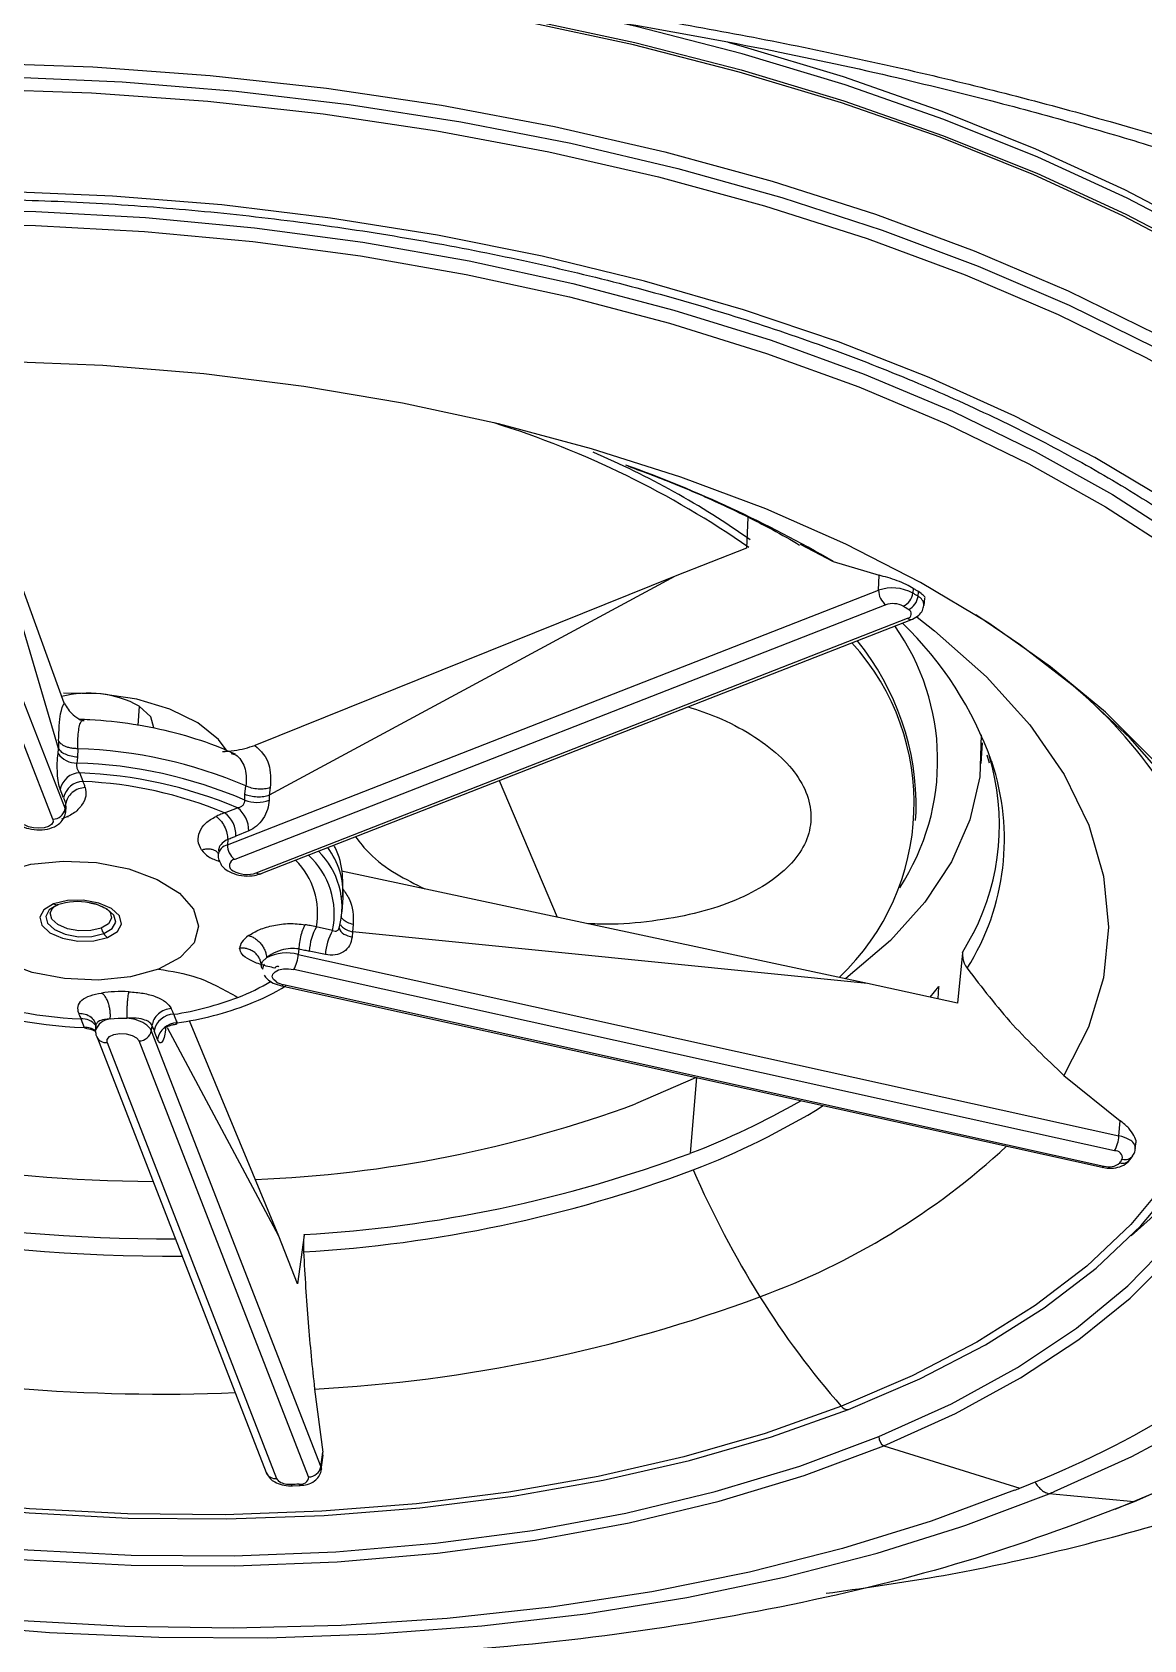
# Model space of a CAD drawing. Extents: x 939 to 1039, y 781 to 934.
# Drawn here: x 995.402 to 997.25, y 876.428 to 879.102 of the extents above; entities that cross this region are included whole.
import ezdxf

# ---------------------------------------------------------------- set-up
doc = ezdxf.new("R2010")
doc.units = 0
doc.header["$MEASUREMENT"] = 0
doc.layers.add('1', color=4, linetype='Continuous')

# ---------------------------------------------------------------- blocks, each defined once
blk = doc.blocks.new('Envoy')
at = {"layer": '1', "color": 3, "linetype": 'Continuous', "lineweight": 25}
for p, q in [((56.5204, 79.3608), (56.8024, 78.6355)), ((56.7821, 78.6184), (56.5001, 79.3438)), ((56.7918, 78.7359), (56.6292, 79.2856)), ((56.801, 78.8113), (56.6292, 79.2856)), ((57.938, 79.1205), (57.9359, 79.0693)), ((57.9359, 79.0693), (57.8172, 79.0229)), ((58.0248, 79.0757), (58.0796, 79.0473)), ((58.0796, 79.0473), (58.1561, 79.0241)), ((57.8172, 79.0229), (57.1183, 78.7411)), ((57.8172, 79.0229), (57.1421, 78.6585)), ((58.1554, 78.9992), (58.1561, 79.0241)), ((58.2131, 79.0024), (58.2122, 78.9945)), ((57.0727, 78.5757), (58.1554, 78.9992)), ((58.1673, 78.975), (57.0846, 78.5515)), ((58.221, 78.989), (58.2219, 78.9969)), ((58.2309, 78.9739), (58.2324, 78.9861)), ((57.1204, 78.5291), (58.2032, 78.9526)), ((57.1288, 78.5278), (58.2115, 78.9513)), ((56.8145, 78.8285), (56.8144, 78.8259)), ((56.8144, 78.8259), (56.8146, 78.8285)), ((56.8929, 78.8206), (56.8931, 78.8232)), ((56.9255, 78.8066), (56.9234, 78.7745)), ((56.8345, 78.7841), (56.8282, 78.7829)), ((56.7907, 78.7275), (56.7918, 78.7359)), ((56.7918, 78.7487), (56.7918, 78.7359)), ((56.8235, 78.7356), (56.8233, 78.7216)), ((58.3258, 78.7113), (58.3281, 78.7453)), ((58.3353, 78.7255), (58.3392, 78.712)), ((56.8326, 78.6811), (56.827, 78.6954)), ((57.5244, 78.6825), (57.6206, 78.4556)), ((56.8, 78.6539), (56.7945, 78.6681)), ((57.1013, 78.65), (57.1015, 78.66)), ((57.1015, 78.66), (57.1031, 78.6737)), ((57.1421, 78.6585), (57.1418, 78.6499)), ((57.1437, 78.6709), (57.1421, 78.6585)), ((56.8024, 78.6355), (56.8036, 78.6443)), ((56.8033, 78.6293), (56.8045, 78.6391)), ((56.804, 78.637), (56.8036, 78.6443)), ((57.0677, 78.6291), (57.089, 78.6375)), ((58.2168, 78.6163), (58.2178, 78.6299)), ((57.0729, 78.5848), (57.0727, 78.5757)), ((57.108, 78.5988), (57.0867, 78.5904)), ((58.1367, 78.3453), (57.262, 78.5322)), ((57.2634, 78.4645), (57.265, 78.4883)), ((57.2471, 78.4334), (57.2203, 78.4393)), ((57.2816, 78.4432), (57.2807, 78.431)), ((57.2585, 78.4342), (57.257, 78.4348)), ((57.2807, 78.431), (57.2798, 78.4224)), ((58.1367, 78.3453), (57.2807, 78.431)), ((58.295, 78.3965), (58.313, 78.4291)), ((57.131, 78.3815), (57.1375, 78.3878)), ((57.1911, 78.4026), (57.1903, 78.3935)), ((57.1903, 78.3935), (58.5551, 78.0917)), ((57.2353, 78.3931), (57.2085, 78.3991)), ((58.295, 78.3959), (58.2864, 78.3122)), ((58.295, 78.3959), (58.295, 78.3965)), ((57.1285, 78.3749), (57.131, 78.3815)), ((58.5477, 78.0665), (57.1829, 78.3684)), ((57.1624, 78.3411), (58.5271, 78.0393)), ((57.1655, 78.3434), (58.5302, 78.0415)), ((58.2864, 78.3122), (58.1367, 78.3453)), ((58.2409, 78.3223), (58.2558, 78.3403)), ((58.2544, 78.3196), (58.2557, 78.3397)), ((58.2558, 78.3403), (58.2557, 78.3397)), ((56.8287, 78.2861), (56.8342, 78.2719)), ((56.8525, 78.2798), (56.8543, 78.2781)), ((56.8774, 78.2861), (56.8908, 78.2875)), ((56.8908, 78.2875), (56.905, 78.2875)), ((56.9887, 78.2795), (56.9832, 78.2938)), ((57.1582, 77.925), (57.0095, 78.2831)), ((56.8532, 78.2766), (56.8531, 78.2668)), ((56.855, 78.2567), (57.137, 77.5314)), ((56.947, 78.2754), (56.9459, 78.2666)), ((56.9459, 78.2666), (57.2279, 77.5413)), ((56.9562, 78.2522), (56.9506, 78.2665)), ((56.9702, 78.2734), (56.9694, 78.2678)), ((57.1582, 77.925), (56.973, 78.2715)), ((56.8722, 78.2469), (57.1542, 77.5216)), ((57.2075, 77.5242), (56.9255, 78.2495)), ((57.8524, 78.1885), (57.8421, 78.0626)), ((58.4635, 78.1923), (58.5572, 78.1167)), ((58.5551, 78.0917), (58.5572, 78.1167)), ((58.5823, 78.0698), (58.5834, 78.0782)), ((58.5736, 78.0523), (58.578, 78.0586)), ((57.1892, 77.8455), (57.1582, 77.925)), ((57.1999, 77.9267), (57.1892, 77.8455)), ((57.1999, 77.9267), (57.1999, 77.9273)), ((57.2173, 77.6704), (57.231, 77.5657)), ((57.2279, 77.5413), (57.231, 77.5657)), ((57.2286, 77.536), (57.2317, 77.5603)), ((57.2303, 77.5557), (57.231, 77.5657)), ((58.1641, 77.5759), (58.3901, 77.5056)), ((57.1804, 77.5095), (57.1936, 77.5102)), ((58.5806, 77.4826), (58.4392, 77.4964))]:
    blk.add_line(p, q, dxfattribs=at)
at = {"layer": '1', "color": 3, "linetype": 'Continuous', "lineweight": 25, "flags": 128}
for points in [[(55.0787, 79.7802), (55.224, 79.8352), (55.3778, 79.8843), (55.5395, 79.9271), (55.7082, 79.9635), (55.883, 79.9933), (56.0629, 80.0163), (56.247, 80.0324), (56.4343, 80.0415), (56.6238, 80.0436), (56.8145, 80.0386), (57.0053, 80.0266), (57.1953, 80.0077), (57.3835, 79.9818), (57.5688, 79.9493), (57.7502, 79.9102), (57.9268, 79.8648), (58.0977, 79.8132), (58.2618, 79.7559), (58.4185, 79.693), (58.5667, 79.625), (58.7058, 79.5521)], [(58.7002, 79.5496), (58.5615, 79.6222), (58.4137, 79.6901), (58.2576, 79.7528), (58.0939, 79.81), (57.9236, 79.8613), (57.7475, 79.9066), (57.5666, 79.9456), (57.3819, 79.9781), (57.1943, 80.0038), (57.0048, 80.0227), (56.8146, 80.0347), (56.6245, 80.0396), (56.4355, 80.0376), (56.2488, 80.0285), (56.0653, 80.0124), (55.8859, 79.9895), (55.7117, 79.9598), (55.5435, 79.9235), (55.3822, 79.8808), (55.2288, 79.8319), (55.084, 79.7771)], [(59.3487, 79.0052), (59.3116, 79.0636), (59.2412, 79.1565), (59.158, 79.2472), (59.0625, 79.3352), (58.9552, 79.4201), (58.8367, 79.5014), (58.7076, 79.5787), (58.5685, 79.6516), (58.4203, 79.7196), (58.2636, 79.7825), (58.0995, 79.8398), (57.9286, 79.8914), (57.752, 79.9368), (57.6802, 79.9531)], [(57.9048, 79.911), (57.9264, 79.905), (58.0967, 79.8536), (58.2603, 79.7964), (58.4165, 79.7338), (58.5642, 79.6659), (58.7029, 79.5933), (58.8316, 79.5162), (58.9498, 79.4352), (59.0567, 79.3506), (59.1519, 79.2628), (59.2348, 79.1724), (59.305, 79.0798), (59.3621, 78.9856), (59.4021, 78.8994)], [(55.073, 79.6143), (55.2213, 79.6703), (55.3787, 79.7202), (55.5442, 79.7635), (55.717, 79.8001), (55.896, 79.8298), (56.0802, 79.8524), (56.2687, 79.8677), (56.4603, 79.8757), (56.6541, 79.8764), (56.8488, 79.8697), (57.0435, 79.8556), (57.2371, 79.8343), (57.4283, 79.8059), (57.6163, 79.7705), (57.7999, 79.7284), (57.9781, 79.6797), (58.15, 79.6247), (58.3144, 79.5638), (58.4706, 79.4972), (58.6177, 79.4254), (58.7548, 79.3488)], [(55.0073, 79.5637), (55.1471, 79.6213), (55.2959, 79.673), (55.453, 79.7188), (55.6174, 79.7582), (55.7883, 79.7911), (55.9648, 79.8174), (56.1459, 79.8369), (56.3308, 79.8494), (56.5182, 79.855), (56.7074, 79.8535), (56.8973, 79.8451), (57.0868, 79.8297), (57.275, 79.8074), (57.4608, 79.7783), (57.6433, 79.7427), (57.8215, 79.7006), (57.9944, 79.6524), (58.1611, 79.5982), (58.3207, 79.5384), (58.4724, 79.4732), (58.6154, 79.4031)], [(55.0867, 79.5738), (55.2337, 79.6293), (55.3896, 79.6787), (55.5537, 79.7217), (55.7249, 79.758), (55.9023, 79.7874), (56.0849, 79.8097), (56.2717, 79.8249), (56.4616, 79.8329), (56.6536, 79.8335), (56.8466, 79.8269), (57.0396, 79.813), (57.2314, 79.7919), (57.4209, 79.7637), (57.6072, 79.7286), (57.7892, 79.6869), (57.9658, 79.6386), (58.1361, 79.5841), (58.2991, 79.5237), (58.4539, 79.4578), (58.5996, 79.3866), (58.7355, 79.3107)], [(58.4476, 77.4999), (58.5763, 77.5582), (58.6947, 77.6217)], [(58.6385, 79.1464), (58.515, 79.2199), (58.3817, 79.2891), (58.2393, 79.3534), (58.0886, 79.4124), (57.9305, 79.4659), (57.766, 79.5135), (57.5961, 79.555), (57.4216, 79.59), (57.2437, 79.6184), (57.0633, 79.6401), (56.8816, 79.6548), (56.6996, 79.6626), (56.5183, 79.6633), (56.3388, 79.657), (56.1622, 79.6436), (55.9895, 79.6234), (55.8218, 79.5964), (55.6599, 79.5627), (55.5048, 79.5225), (55.3575, 79.4761), (55.2188, 79.4238)], [(55.2656, 79.4011), (55.405, 79.453), (55.5533, 79.4988), (55.7093, 79.5381), (55.8723, 79.5708), (56.0411, 79.5967), (56.2148, 79.6156), (56.3922, 79.6273), (56.5723, 79.6318), (56.754, 79.6291), (56.9362, 79.6193), (57.1177, 79.6022), (57.2974, 79.5781), (57.4742, 79.5472), (57.6471, 79.5095), (57.815, 79.4654), (57.9767, 79.4151), (58.1315, 79.3588), (58.2782, 79.2971), (58.416, 79.2301), (58.5441, 79.1585), (58.6616, 79.0825), (58.7679, 79.0026), (58.8242, 78.9546)], [(55.3293, 79.4012), (55.4126, 79.431), (55.5599, 79.4765), (55.715, 79.5156), (55.877, 79.5481), (56.0448, 79.5738), (56.2174, 79.5926), (56.3938, 79.6042), (56.5728, 79.6087), (56.7534, 79.6061), (56.9345, 79.5962), (57.1149, 79.5793), (57.2935, 79.5554), (57.4693, 79.5246), (57.6411, 79.4872), (57.8079, 79.4433), (57.9687, 79.3933), (58.1225, 79.3374), (58.2684, 79.276), (58.4053, 79.2095), (58.5326, 79.1382), (58.6494, 79.0627), (58.6547, 79.059)], [(58.6116, 78.7176), (58.5327, 78.7963), (58.4415, 78.8721), (58.3386, 78.9443), (58.2248, 79.0124), (58.1009, 79.0759), (57.9678, 79.1344), (57.8265, 79.1875), (57.6779, 79.2347), (57.5232, 79.2758), (57.3634, 79.3104), (57.1997, 79.3383), (57.0334, 79.3593), (56.8655, 79.3732), (56.6973, 79.3799), (56.53, 79.3794), (56.3649, 79.3717), (56.203, 79.3569), (56.0456, 79.335), (55.8938, 79.3062), (55.7488, 79.2707), (55.6114, 79.2288), (55.4828, 79.1808)], [(58.7355, 79.3107), (58.8607, 79.2303), (58.9746, 79.1461), (59.0765, 79.0584), (59.1659, 78.9677), (59.2423, 78.8746), (59.3051, 78.7795), (59.3542, 78.683), (59.3891, 78.5857), (59.4098, 78.488), (59.416, 78.3906), (59.4078, 78.2939), (59.3853, 78.1986), (59.3484, 78.105), (59.2975, 78.0139), (59.2328, 77.9256), (59.1547, 77.8407), (59.0636, 77.7597), (58.96, 77.6829), (58.8445, 77.6109), (58.7178, 77.544), (58.5806, 77.4826)], [(58.1557, 77.5913), (58.2765, 77.6461), (58.3864, 77.7065), (58.4845, 77.772), (58.57, 77.8422), (58.6423, 77.9165), (58.7009, 77.9944), (58.7454, 78.0753), (58.7753, 78.1585), (58.7905, 78.2435), (58.7908, 78.3295), (58.7763, 78.416), (58.7471, 78.5023), (58.7033, 78.5877), (58.6453, 78.6716), (58.5736, 78.7534), (58.4887, 78.8324), (58.3912, 78.9081), (58.3168, 78.9582)], [(58.2193, 78.9543), (58.2481, 78.932), (58.3349, 78.8552), (58.407, 78.7751), (58.4639, 78.6926), (58.5049, 78.6085), (58.5296, 78.5236), (58.5378, 78.4387), (58.5295, 78.3546), (58.5046, 78.2722), (58.4635, 78.1923)], [(57.0721, 78.7314), (57.0574, 78.7511), (57.0231, 78.7786), (56.9768, 78.8014), (56.9216, 78.8178), (56.8612, 78.8269), (56.7998, 78.828), (56.7996, 78.828)], [(58.0934, 77.6418), (57.9665, 77.5968), (57.8315, 77.5579), (57.6891, 77.5252), (57.5406, 77.499), (57.387, 77.4796), (57.2293, 77.4671), (57.0687, 77.4615), (56.9063, 77.4628), (56.7434, 77.4712), (56.5811, 77.4865), (56.4206, 77.5086), (56.263, 77.5373), (56.1095, 77.5725), (55.9611, 77.6139), (55.819, 77.6611), (55.6841, 77.714), (55.5575, 77.7719), (55.44, 77.8347), (55.3325, 77.9017), (55.2358, 77.9726), (55.1505, 78.0468), (55.0774, 78.1237), (55.0168, 78.2029)], [(56.9503, 78.7705), (56.945, 78.7887), (56.9255, 78.8066)], [(58.326, 78.7587), (58.3236, 78.6886), (58.3071, 78.6171), (58.2767, 78.5475), (58.2325, 78.4805), (58.1751, 78.4166), (58.1049, 78.3565), (58.1003, 78.3531)], [(56.8233, 78.7216), (56.8226, 78.7161), (56.8221, 78.7118)], [(56.8024, 78.6355), (56.8033, 78.6318), (56.8033, 78.6293)], [(56.7821, 78.6184), (56.7824, 78.614), (56.7798, 78.6098), (56.7747, 78.6065), (56.7675, 78.6042), (56.759, 78.6034), (56.7501, 78.604), (56.7418, 78.6059), (56.735, 78.6091)], [(56.7998, 78.6219), (56.8045, 78.6226), (56.8083, 78.623)], [(56.6988, 78.5304), (56.7456, 78.5434), (56.7991, 78.5488), (56.8549, 78.5461), (56.9086, 78.5357), (56.9558, 78.5182), (56.9927, 78.4952), (57.0162, 78.4686), (57.0245, 78.4403), (57.0169, 78.4129), (56.9941, 78.3884), (56.9578, 78.3689)], [(56.9578, 78.3689), (56.911, 78.3559), (56.8575, 78.3505), (56.8016, 78.3532), (56.748, 78.3636), (56.7008, 78.3811), (56.6639, 78.4041), (56.6404, 78.4307), (56.6321, 78.459), (56.6397, 78.4864), (56.6625, 78.5109), (56.6988, 78.5304)], [(56.7834, 78.4777), (56.7672, 78.4679), (56.7604, 78.4553), (56.7639, 78.4419), (56.7771, 78.4296), (56.7982, 78.4204), (56.8239, 78.4157), (56.8502, 78.4161), (56.8732, 78.4216)], [(56.79, 78.4759), (56.7762, 78.4675), (56.7703, 78.4568), (56.7733, 78.4453), (56.7847, 78.4348), (56.8027, 78.4269), (56.8247, 78.4229), (56.8472, 78.4232), (56.8669, 78.428)], [(56.8626, 78.4371), (56.8453, 78.433), (56.8256, 78.4327), (56.8063, 78.4362), (56.7905, 78.4431), (56.7805, 78.4523), (56.7779, 78.4624), (56.7814, 78.47)], [(56.8732, 78.4216), (56.8894, 78.4314), (56.8962, 78.444), (56.8927, 78.4574), (56.8795, 78.4697), (56.8584, 78.4789), (56.8327, 78.4836), (56.8064, 78.4832), (56.7834, 78.4777)], [(56.8669, 78.428), (56.8807, 78.4363), (56.8866, 78.4471), (56.8836, 78.4586), (56.8722, 78.469), (56.8542, 78.4769), (56.8432, 78.4795)], [(58.7232, 78.4847), (58.7395, 78.4154), (58.7463, 78.3332), (58.7392, 78.2517), (58.7183, 78.1714), (58.6838, 78.0931), (58.6359, 78.0172), (58.575, 77.9442), (58.5015, 77.8748), (58.4159, 77.8094), (58.3189, 77.7485), (58.2111, 77.6925), (58.0934, 77.6418)], [(56.8773, 78.4639), (56.8798, 78.4539), (56.8747, 78.4445), (56.8626, 78.4371)], [(55, 78.2028), (55.0611, 78.1229), (55.135, 78.0453), (55.2211, 77.9704), (55.3187, 77.8989), (55.4272, 77.8312), (55.5458, 77.7679), (55.6736, 77.7093), (55.8097, 77.656), (55.9531, 77.6083), (56.1029, 77.5665), (56.2579, 77.531), (56.4169, 77.502), (56.579, 77.4797), (56.7428, 77.4643), (56.9072, 77.4559), (57.0711, 77.4545), (57.2332, 77.4601), (57.3923, 77.4728), (57.5474, 77.4924), (57.6973, 77.5188), (57.841, 77.5518), (57.9773, 77.5911), (58.1054, 77.6365)], [(57.1538, 78.3479), (57.1491, 78.3519), (57.1471, 78.3564), (57.1479, 78.3608), (57.1516, 78.3646), (57.1576, 78.3676), (57.1655, 78.3693), (57.1742, 78.3696), (57.1829, 78.3684)], [(56.854, 78.262), (56.8532, 78.2658), (56.8531, 78.2668)], [(56.855, 78.2567), (56.8544, 78.2589), (56.854, 78.262)], [(56.8722, 78.2469), (56.8722, 78.2522), (56.8762, 78.2569), (56.8837, 78.2603), (56.8935, 78.2619), (56.9042, 78.2614), (56.914, 78.2588), (56.9215, 78.2547), (56.9255, 78.2495)], [(56.969, 78.2726), (56.9688, 78.2705), (56.9694, 78.2678)], [(58.3815, 77.5021), (58.2428, 77.4505), (58.0955, 77.405), (57.9404, 77.3659), (57.7784, 77.3334), (57.6106, 77.3077), (57.438, 77.289), (57.2616, 77.2773), (57.0826, 77.2728), (56.902, 77.2755), (56.7209, 77.2853), (56.5405, 77.3022), (56.3619, 77.3261), (56.1861, 77.3569), (56.0143, 77.3944), (55.8475, 77.4382), (55.6866, 77.4883), (55.5329, 77.5441), (55.387, 77.6055), (55.25, 77.672), (55.1227, 77.7433), (55.0059, 77.8188)], [(57.8513, 78.1888), (57.8506, 78.1884), (57.751, 78.1447)], [(58.1054, 77.6365), (58.2242, 77.6877), (58.333, 77.7442), (58.4309, 77.8057), (58.5173, 77.8717), (58.5915, 77.9418), (58.653, 78.0154), (58.7013, 78.092), (58.735, 78.1679)], [(58.1641, 77.5759), (58.2831, 77.6297), (58.3915, 77.689), (58.4886, 77.7531), (58.5738, 77.8218), (58.6463, 77.8945), (58.7057, 77.9707), (58.7515, 78.0498), (58.7807, 78.1225)], [(59.3708, 78.1254), (59.3328, 78.0526), (59.2737, 77.9648), (59.2016, 77.8801), (59.1169, 77.7989), (59.02, 77.7217), (58.9114, 77.6488), (58.7918, 77.5807), (58.6617, 77.5177), (58.5483, 77.4703)], [(55.3639, 77.7778), (55.4863, 77.7102), (55.6189, 77.6476), (55.7606, 77.5906), (55.9105, 77.5396), (56.0673, 77.495), (56.2298, 77.4571), (56.3968, 77.4262), (56.5672, 77.4025), (56.7394, 77.3863), (56.9123, 77.3776), (57.0845, 77.3766), (57.2547, 77.3832), (57.4217, 77.3973), (57.5841, 77.4189), (57.7407, 77.4478), (57.8903, 77.4838), (58.0318, 77.5266), (58.1641, 77.5759)], [(55.3745, 77.7918), (55.4961, 77.7246), (55.6277, 77.6625), (55.7685, 77.6059), (55.9173, 77.5552), (56.0731, 77.5109), (56.2345, 77.4732), (56.4004, 77.4426), (56.5696, 77.4191), (56.7406, 77.403), (56.9124, 77.3944), (57.0834, 77.3933), (57.2525, 77.3998), (57.4183, 77.4139), (57.5796, 77.4353), (57.7351, 77.4641), (57.8837, 77.4998), (58.0243, 77.5423), (58.1557, 77.5913)], [(55.2313, 77.6534), (55.2763, 77.6312), (55.4188, 77.5669), (55.5694, 77.5078), (55.7275, 77.4543), (55.892, 77.4067), (56.062, 77.3653), (56.2364, 77.3302), (56.4143, 77.3018), (56.5947, 77.2802), (56.7764, 77.2654), (56.9585, 77.2577), (57.1397, 77.2569), (57.3192, 77.2633), (57.4958, 77.2766), (57.6685, 77.2968), (57.8363, 77.3239), (57.9981, 77.3576), (58.1532, 77.3977), (58.2906, 77.4407)], [(57.2279, 77.5413), (57.2287, 77.5373), (57.2286, 77.536)], [(58.2906, 77.4407), (58.3005, 77.4441), (58.4392, 77.4964)]]:
    blk.add_lwpolyline(points, dxfattribs=at)
at = {"layer": '1', "color": 3, "linetype": 'Continuous', "lineweight": 25}
for centre, radius, start, end in [((57.0518, 77.7915), 1.5569, 55.2314, 72.6412), ((57.1247, 77.9243), 1.418, 54.8091, 66.9196), ((57.0253, 77.2303), 2.1007, 59.8754, 70.2616), ((58.1785, 78.9329), 0.0702, 61.3533, 109.2059), ((58.1847, 78.9985), 0.0293, 178.7177, 233.5215), ((58.1791, 78.941), 0.036, 61.3609, 109.1986), ((58.1844, 78.9979), 0.028, 295.4098, 352.982), ((58.1933, 78.9924), 0.0279, 295.0379, 352.915), ((57.4408, 77.749), 1.465, 58.025, 58.2285), ((57.5197, 77.873), 1.3181, 57.8522, 58.078), ((58.214, 78.9737), 0.0168, 0.6848, 65.4699), ((57.3641, 77.6288), 1.5807, 57.8534, 58.2265), ((58.2023, 78.9601), 0.00756, 276.4492, 68.3639), ((58.2087, 78.96), 0.00918, 233.529, 288.2275), ((57.8672, 78.7162), 0.3864, 326.7681, 35.3668), ((57.7761, 78.5121), 0.6022, 19.6074, 45.9025), ((57.8168, 78.6444), 0.3977, 313.3682, 42.2858), ((57.7802, 78.6394), 0.4377, 358.7573, 39.0942), ((57.9466, 78.2132), 0.8227, 19.264, 51.2057), ((56.8413, 78.6516), 0.1765, 61.4762, 104.7477), ((56.8013, 77.9722), 0.7637, 66.7193, 88.3352), ((56.8212, 78.7491), 0.0373, 215.3017, 271.384), ((56.7997, 77.9484), 0.7638, 66.7369, 88.3183), ((57.9622, 78.5851), 0.4025, 327.7617, 18.7132), ((57.9607, 78.609), 0.3956, 332.9451, 16.6901), ((56.8277, 78.6616), 0.0339, 91.1344, 168.8434), ((56.8332, 78.6473), 0.0339, 91.1412, 168.8414), ((56.7999, 77.9516), 0.7443, 67.1425, 87.9131), ((56.802, 77.9853), 0.6965, 67.5702, 87.4843), ((56.7817, 78.6396), 0.0212, 271.1315, 348.8448), ((57.0399, 78.5915), 0.0468, 358.7238, 53.5118), ((57.0612, 78.5998), 0.0468, 358.7217, 53.5153), ((57.1217, 78.7059), 0.0595, 249.9143, 289.6868), ((57.0771, 78.5556), 0.0206, 102.2859, 170.5555), ((57.1019, 78.5751), 0.0293, 178.7159, 233.5211), ((57.0857, 78.5416), 0.00997, 96.5197, 248.6856), ((57.0992, 78.4622), 0.1233, 349.2738, 45.4342), ((57.1171, 78.4609), 0.133, 348.0316, 47.2295), ((57.1335, 78.4723), 0.1295, 345.2782, 45.7143), ((57.1344, 78.4933), 0.1307, 357.8208, 36.5373), ((57.1049, 78.5739), 0.0474, 241.2492, 289.2183), ((57.1259, 78.5365), 0.00918, 233.523, 288.1855), ((56.7892, 78.4862), 0.0103, 235.5623, 274.5849), ((56.8234, 78.3776), 0.1038, 79.0506, 108.7789), ((57.3045, 78.3927), 0.0962, 151.0362, 176.2006), ((56.8937, 78.4462), 0.0324, 196.2155, 214.2301), ((56.8855, 78.4402), 0.0223, 213.4479, 236.6318), ((57.3313, 78.3868), 0.0962, 151.0336, 176.2017), ((57.2714, 78.4394), 0.0131, 186.9191, 246.9602), ((57.2889, 78.4687), 0.0471, 241.3142, 258.8997), ((57.1715, 78.3207), 0.0752, 75.5102, 116.8509), ((57.1303, 78.3975), 0.0601, 331.0345, 356.202), ((56.8598, 78.9861), 0.7007, 248.2679, 267.4528), ((56.9706, 78.6332), 0.3333, 290.9506, 301.5407), ((56.9813, 78.6419), 0.3547, 290.9337, 302.0829), ((57.1731, 78.3805), 0.0379, 239.3334, 258.406), ((57.1621, 78.3448), 0.00364, 274.1095, 337.3079), ((56.8626, 79.0254), 0.7541, 248.6668, 267.8408), ((56.9035, 78.8105), 0.5228, 278.7655, 290.8714), ((56.9072, 78.8384), 0.5648, 278.2962, 290.8337), ((58.16, 78.414), 0.6415, 310.3743, 350.2647), ((56.8312, 78.2581), 0.0281, 38.6932, 95.2453), ((56.8791, 78.2591), 0.027, 93.4801, 163.577), ((56.899, 78.2152), 0.0726, 60.0982, 85.2189), ((56.9229, 78.2558), 0.0254, 25.0442, 61.1108), ((56.9838, 78.26), 0.0339, 91.139, 168.8436), ((56.9894, 78.2457), 0.0339, 91.1344, 168.8434), ((56.8363, 78.2416), 0.0303, 56.2217, 93.8943), ((56.8702, 78.2633), 0.0166, 203.4642, 276.8676), ((56.9251, 78.2707), 0.0212, 271.1315, 348.8448), ((56.965, 80.5611), 2.5454, 251.4809, 269.6322), ((57.0349, 80.0938), 2.0765, 272.3254, 290.1734), ((57.3589, 79.3134), 1.3409, 291.122, 299.8306), ((57.3839, 79.2441), 1.2948, 290.966, 301.6503), ((56.9786, 80.7272), 2.807, 249.8813, 270.1483), ((58.4951, 78.0957), 0.0601, 331.0295, 356.2042), ((58.5439, 78.0368), 0.056, 59.3108, 78.4319), ((56.9771, 80.7039), 2.8122, 249.1144, 270.4046), ((57.541, 78.9674), 1.2171, 290.0362, 312.8039), ((58.5493, 78.0551), 0.0116, 348.2081, 98.1757), ((58.5665, 78.0703), 0.0159, 358.3409, 68.0319), ((57.0698, 80.1376), 2.2141, 273.3686, 290.4131), ((58.5269, 78.0429), 0.00365, 274.1786, 337.2388), ((58.5387, 78.0677), 0.0276, 252.2032, 310.0592), ((58.0047, 78.4358), 0.6751, 324.8034, 325.4336), ((58.5608, 78.0623), 0.0163, 254.3054, 321.9857), ((58.565, 78.0685), 0.0164, 254.528, 322.4952), ((57.0694, 80.1253), 2.2304, 273.3306, 290.4097), ((59.3161, 78.672), 1.6011, 203.4448, 211.9821), ((56.9638, 80.6397), 2.9777, 244.2592, 272.3382), ((57.0842, 80.1758), 2.5089, 273.0417, 290.3829), ((59.1319, 78.5548), 1.3828, 211.9049, 221.3195), ((57.8116, 79.0046), 1.6067, 291.1038, 312.7901), ((58.1037, 77.649), 0.0126, 214.8236, 277.5119), ((58.1723, 77.5904), 0.0166, 176.8516, 240.6443), ((57.1524, 77.5385), 0.017, 204.4769, 275.8684), ((57.2071, 77.5454), 0.0212, 271.1363, 348.8461), ((57.1643, 77.5263), 0.0112, 205.0368, 241.1088), ((57.176, 77.5473), 0.0353, 241.0225, 273.9615), ((56.9676, 81.8913), 4.3842, 272.756, 272.9256), ((57.1817, 77.5126), 0.00326, 186.7831, 249.3978), ((57.1949, 77.525), 0.0127, 253.9543, 356.5018), ((57.1947, 77.5133), 0.00329, 187.6129, 250.5445), ((57.7196, 79.1328), 1.76, 292.0916, 292.3971), ((57.6124, 79.5066), 2.1736, 292.3563, 292.5979)]:
    blk.add_arc(centre, radius, start, end, dxfattribs=at)
for points, knots in [([(54.4144, 77.3089), (54.3351, 77.3512), (54.177, 77.4356), (53.9726, 77.5786), (53.795, 77.7312), (53.6474, 77.8928), (53.5298, 78.0611), (53.443, 78.2341), (53.3878, 78.4096), (53.3645, 78.5853), (53.3738, 78.7592), (53.4161, 78.9291), (53.4917, 79.093), (53.6008, 79.2491), (53.7435, 79.3956), (53.9196, 79.5309), (54.1286, 79.6536), (54.3696, 79.7624), (54.6409, 79.8562), (54.9407, 79.934), (55.2662, 79.9951), (55.6139, 80.0389), (55.9797, 80.0651), (56.3588, 80.073), (56.7461, 80.0644), (57.0054, 80.0438), (57.1352, 80.0336)], [0, 0, 0, 0, 0.0395565, 0.0788356, 0.1179384, 0.1569604, 0.1959901, 0.2351071, 0.2743834, 0.3138826, 0.3536642, 0.3937838, 0.434291, 0.4752286, 0.5166325, 0.5585291, 0.6009305, 0.643833, 0.6872168, 0.7310451, 0.7752678, 0.8198262, 0.8646524, 0.9096709, 0.9548101, 1, 1, 1, 1]), ([(53.7407, 79.2286), (53.7647, 79.2626), (53.8114, 79.3285), (53.9098, 79.4277), (54.0245, 79.5199), (54.1568, 79.6066), (54.3059, 79.6866), (54.4736, 79.7598), (54.6249, 79.8146), (54.7588, 79.8563), (54.8779, 79.8891), (55.0128, 79.9217), (55.175, 79.9553), (55.3634, 79.987), (55.5791, 80.0152), (55.8192, 80.0376), (56.0695, 80.0515), (56.3238, 80.0568), (56.576, 80.0542), (56.8476, 80.0433), (57.0346, 80.0279), (57.1309, 80.02)], [0, 0, 0, 0, 0.063923, 0.123899, 0.179987, 0.232511, 0.296853, 0.354588, 0.407345, 0.440056, 0.473922, 0.50908, 0.550775, 0.601792, 0.65152, 0.707872, 0.77089, 0.822548, 0.877965, 0.937126, 1, 1, 1, 1]), ([(57.131, 80.02), (57.2353, 80.0092), (57.4341, 79.9887), (57.7125, 79.947), (57.9565, 79.9026), (58.1666, 79.8574), (58.3442, 79.8138), (58.4948, 79.7727), (58.6348, 79.7308), (58.7796, 79.6833), (58.939, 79.6254), (59.1096, 79.5555), (59.2844, 79.4749), (59.3925, 79.4144), (59.4475, 79.3836)], [0, 0, 0, 0, 0.115986, 0.221031, 0.315125, 0.3983, 0.470615, 0.532145, 0.587454, 0.651669, 0.725856, 0.809792, 0.903204, 1, 1, 1, 1]), ([(57.1352, 80.0336), (57.2527, 80.0213), (57.4877, 79.9968), (57.8325, 79.9426), (58.1662, 79.8762), (58.4849, 79.797), (58.7852, 79.7064), (59.0636, 79.6047), (59.32, 79.4939), (59.47, 79.412), (59.5446, 79.3713)], [0, 0, 0, 0, 0.126999, 0.253757, 0.38011, 0.505891, 0.630926, 0.755047, 0.878112, 1, 1, 1, 1]), ([(55.2445, 79.4146), (55.2665, 79.4234), (55.3303, 79.449), (55.4423, 79.4876), (55.5822, 79.5284), (55.7291, 79.5636), (55.8818, 79.5931), (56.0397, 79.6167), (56.2018, 79.6343), (56.3673, 79.6458), (56.5353, 79.6511), (56.705, 79.6501), (56.8753, 79.6429), (57.0453, 79.6295), (57.2143, 79.6099), (57.3811, 79.5843), (57.5451, 79.5529), (57.7051, 79.5158), (57.8605, 79.4731), (58.0103, 79.4252), (58.1538, 79.3724), (58.2902, 79.3148), (58.4187, 79.2529), (58.5387, 79.187), (58.6495, 79.1176), (58.7505, 79.0449), (58.8413, 78.9695), (58.9214, 78.8918), (58.9903, 78.8122), (59.0481, 78.7313), (59.0934, 78.6493), (59.1215, 78.5865), (59.1305, 78.5512), (59.1325, 78.5434)], [0, 0, 0, 0, 0.01762, 0.051113, 0.084628, 0.118159, 0.151708, 0.185271, 0.218848, 0.252434, 0.286029, 0.31963, 0.353235, 0.386841, 0.420447, 0.454049, 0.487647, 0.521237, 0.554817, 0.588385, 0.621939, 0.655475, 0.688993, 0.722489, 0.755965, 0.789419, 0.822859, 0.856292, 0.889731, 0.923201, 0.95674, 0.990402, 1, 1, 1, 1]), ([(57.7381, 79.206), (57.7653, 79.1959), (57.8244, 79.1738), (57.9047, 79.1379), (57.9733, 79.1038), (58.0094, 79.083), (58.0241, 79.0745)], [0, 0, 0, 0, 0.242051, 0.526665, 0.806192, 1, 1, 1, 1]), ([(58.2131, 79.0024), (58.2093, 79.0045), (58.2014, 79.009), (58.186, 79.0153), (58.1696, 79.0209), (58.1608, 79.023), (58.1561, 79.0241)], [0, 0, 0, 0, 0.227101, 0.466538, 0.717192, 1, 1, 1, 1]), ([(58.2175, 78.9996), (58.2167, 79.0001), (58.2152, 79.001), (58.2137, 79.002), (58.2131, 79.0024)], [0, 0, 0, 0, 0.559975, 1, 1, 1, 1]), ([(58.2115, 78.9513), (58.2153, 78.9532), (58.2221, 78.9566), (58.2289, 78.965), (58.2301, 78.9711), (58.2306, 78.9739)], [0, 0, 0, 0, 0.4129915, 0.7347063, 1, 1, 1, 1]), ([(58.2219, 78.9969), (58.2211, 78.9974), (58.2196, 78.9983), (58.2181, 78.9992), (58.2175, 78.9996)], [0, 0, 0, 0, 0.560124, 1, 1, 1, 1]), ([(58.2323, 78.9861), (58.2323, 78.9862), (58.2334, 78.987), (58.2306, 78.9907), (58.2247, 78.9949), (58.2219, 78.9969)], [0, 0, 0, 0, 0.030868, 0.528035, 1, 1, 1, 1]), ([(60.1244, 78.786), (60.1761, 78.7298), (60.2804, 78.6165), (60.3768, 78.4557), (60.4378, 78.3085), (60.4714, 78.1762), (60.4847, 78.0382), (60.4754, 77.8949), (60.4413, 77.7468), (60.3798, 77.5954), (60.2888, 77.4425), (60.1669, 77.2905), (60.0137, 77.1423), (59.8297, 77.0005), (59.6169, 76.8678), (59.3778, 76.7465), (59.1154, 76.6382), (58.8332, 76.5444), (58.5345, 76.4657), (58.2223, 76.4029), (57.8997, 76.3562), (57.5694, 76.3258), (57.234, 76.3121), (56.8956, 76.3137), (56.6703, 76.3287), (56.5577, 76.3362)], [0, 0, 0, 0, 0.050656, 0.102149, 0.137309, 0.173372, 0.210536, 0.248974, 0.288793, 0.330014, 0.372562, 0.416269, 0.460909, 0.506192, 0.55183, 0.597578, 0.643244, 0.688698, 0.733868, 0.778737, 0.823326, 0.867678, 0.911856, 0.955936, 1, 1, 1, 1]), ([(56.7918, 78.7487), (56.7924, 78.7659), (56.7936, 78.7968), (56.7988, 78.8068), (56.801, 78.8113)], [0, 0, 0, 0, 0.554774, 1, 1, 1, 1]), ([(56.801, 78.8113), (56.8051, 78.8046), (56.8112, 78.7945), (56.824, 78.7859), (56.8283, 78.783)], [0, 0, 0, 0, 0.664348, 1, 1, 1, 1]), ([(57.8384, 78.8053), (57.8549, 78.7998), (57.8937, 78.7869), (57.945, 78.7595), (57.9911, 78.7256), (58.0241, 78.688), (58.042, 78.6486), (58.0445, 78.6092), (58.0321, 78.5713), (58.0047, 78.5364), (57.9642, 78.5056), (57.9121, 78.4799), (57.8497, 78.4603), (57.7792, 78.448), (57.7186, 78.4425), (57.6822, 78.4442), (57.6719, 78.4446)], [0, 0, 0, 0, 0.055818, 0.131356, 0.208205, 0.285325, 0.362429, 0.439339, 0.51504, 0.590761, 0.665916, 0.741263, 0.816448, 0.892383, 0.969582, 1, 1, 1, 1]), ([(56.8235, 78.7356), (56.8235, 78.7415), (56.8236, 78.7532), (56.8249, 78.7669), (56.8271, 78.7766), (56.83, 78.7836), (56.8327, 78.7828), (56.8342, 78.7824)], [0, 0, 0, 0, 0.20644, 0.407261, 0.602837, 0.793548, 1, 1, 1, 1]), ([(57.0858, 78.7263), (57.0749, 78.7311), (57.0436, 78.7448), (56.987, 78.7625), (56.9164, 78.7771), (56.8617, 78.783), (56.8315, 78.7843), (56.8254, 78.7845)], [0, 0, 0, 0, 0.142608, 0.408914, 0.672389, 0.934192, 1, 1, 1, 1]), ([(56.7994, 78.7412), (56.7976, 78.7424), (56.7941, 78.7446), (56.7926, 78.7473), (56.7918, 78.7487)], [0, 0, 0, 0, 0.5006712, 1, 1, 1, 1]), ([(56.8233, 78.7216), (56.8196, 78.7219), (56.8123, 78.7227), (56.8026, 78.7261), (56.795, 78.7307), (56.7929, 78.7342), (56.7918, 78.7359)], [0, 0, 0, 0, 0.250004, 0.499992, 0.749991, 1, 1, 1, 1]), ([(56.8235, 78.7356), (56.8212, 78.7357), (56.8167, 78.7358), (56.8102, 78.737), (56.8043, 78.7388), (56.801, 78.7404), (56.7994, 78.7412)], [0, 0, 0, 0, 0.249247, 0.498633, 0.74918, 1, 1, 1, 1]), ([(57.064, 78.7308), (57.0706, 78.7312), (57.0904, 78.7326), (57.1072, 78.7377), (57.1183, 78.7411)], [0, 0, 0, 0, 0.337161, 1, 1, 1, 1]), ([(57.1183, 78.7411), (57.128, 78.732), (57.145, 78.7159), (57.1441, 78.6845), (57.1437, 78.6709)], [0, 0, 0, 0, 0.564244, 1, 1, 1, 1]), ([(56.7945, 78.6681), (56.7934, 78.6716), (56.7913, 78.6785), (56.7896, 78.6945), (56.7892, 78.712), (56.7902, 78.7224), (56.7907, 78.7275)], [0, 0, 0, 0, 0.253826, 0.504839, 0.753677, 1, 1, 1, 1]), ([(56.8221, 78.7118), (56.8219, 78.7111), (56.8216, 78.7098), (56.8215, 78.7076), (56.8217, 78.7053), (56.8222, 78.703), (56.823, 78.7008), (56.8244, 78.6978), (56.826, 78.6964), (56.827, 78.6954)], [0, 0, 0, 0, 0.111938, 0.22461, 0.339825, 0.459129, 0.583975, 0.715274, 1, 1, 1, 1]), ([(57.0788, 78.7277), (57.0814, 78.7271), (57.0882, 78.7255), (57.0953, 78.717), (57.1014, 78.7055), (57.1044, 78.6909), (57.1035, 78.6795), (57.1031, 78.6737)], [0, 0, 0, 0, 0.131214, 0.341028, 0.555495, 0.775002, 1, 1, 1, 1]), ([(56.8361, 78.671), (56.8354, 78.673), (56.8343, 78.6764), (56.8331, 78.6797), (56.8326, 78.6811)], [0, 0, 0, 0, 0.559929, 1, 1, 1, 1]), ([(56.8361, 78.671), (56.8369, 78.6664), (56.8385, 78.6567), (56.8311, 78.6415), (56.8177, 78.6273), (56.8035, 78.6214), (56.7967, 78.6187)], [0, 0, 0, 0, 0.242649, 0.504148, 0.76305, 1, 1, 1, 1]), ([(56.8, 78.6539), (56.8007, 78.6521), (56.8019, 78.649), (56.8031, 78.6458), (56.8036, 78.6443)], [0, 0, 0, 0, 0.559955, 1, 1, 1, 1]), ([(56.8361, 78.671), (56.8323, 78.6705), (56.8245, 78.6693), (56.814, 78.6631), (56.8062, 78.6543), (56.8044, 78.6476), (56.8036, 78.6443)], [0, 0, 0, 0, 0.240879, 0.500007, 0.759142, 1, 1, 1, 1]), ([(57.1015, 78.66), (57.1046, 78.6589), (57.1109, 78.6567), (57.122, 78.6555), (57.1331, 78.6559), (57.1391, 78.6576), (57.1421, 78.6585)], [0, 0, 0, 0, 0.249998, 0.500002, 0.74999, 1, 1, 1, 1]), ([(57.1437, 78.6709), (57.1407, 78.67), (57.1346, 78.6683), (57.1236, 78.6683), (57.1125, 78.6698), (57.1062, 78.6724), (57.1031, 78.6737)], [0, 0, 0, 0, 0.249322, 0.499997, 0.750677, 1, 1, 1, 1]), ([(56.7116, 78.6256), (56.7136, 78.6219), (56.7176, 78.6148), (56.7284, 78.6073), (56.7424, 78.6019), (56.7602, 78.5999), (56.7776, 78.6023), (56.7909, 78.6085), (56.7996, 78.6176), (56.8039, 78.6277), (56.8031, 78.6342), (56.8028, 78.6371)], [0, 0, 0, 0, 0.108759, 0.204761, 0.331257, 0.468717, 0.605108, 0.737381, 0.836007, 0.926499, 1, 1, 1, 1]), ([(56.802, 78.6314), (56.803, 78.6329), (56.8042, 78.6348), (56.804, 78.6366), (56.804, 78.637)], [0, 0, 0, 0, 0.7922837, 1, 1, 1, 1]), ([(57.0677, 78.6291), (57.065, 78.628), (57.0602, 78.6261), (57.0554, 78.6239), (57.0533, 78.623)], [0, 0, 0, 0, 0.5600785, 1, 1, 1, 1]), ([(57.089, 78.6375), (57.0909, 78.6378), (57.0935, 78.6383), (57.0966, 78.6402), (57.0984, 78.6419), (57.0999, 78.6438), (57.1008, 78.6459), (57.1014, 78.648), (57.1013, 78.6493), (57.1013, 78.65)], [0, 0, 0, 0, 0.285847, 0.417399, 0.54221, 0.66129, 0.776284, 0.888536, 1, 1, 1, 1]), ([(57.1418, 78.6499), (57.1412, 78.6447), (57.14, 78.6343), (57.1321, 78.6187), (57.121, 78.6056), (57.1124, 78.601), (57.108, 78.5988)], [0, 0, 0, 0, 0.248129, 0.496969, 0.746601, 1, 1, 1, 1]), ([(57.0292, 78.5672), (57.0268, 78.5722), (57.0221, 78.5821), (57.0254, 78.5979), (57.0351, 78.6127), (57.0472, 78.6195), (57.0533, 78.623)], [0, 0, 0, 0, 0.242598, 0.490115, 0.742595, 1, 1, 1, 1]), ([(57.0533, 78.623), (57.0558, 78.6211), (57.061, 78.617), (57.0676, 78.607), (57.0721, 78.5955), (57.0727, 78.5882), (57.0729, 78.5848)], [0, 0, 0, 0, 0.240872, 0.500016, 0.759123, 1, 1, 1, 1]), ([(57.0729, 78.5848), (57.0697, 78.5828), (57.063, 78.5788), (57.0577, 78.5714), (57.0578, 78.5665), (57.0578, 78.565)], [0, 0, 0, 0, 0.392701, 0.820441, 1, 1, 1, 1]), ([(57.0729, 78.5848), (57.0755, 78.5859), (57.0801, 78.5878), (57.0847, 78.5896), (57.0867, 78.5904)], [0, 0, 0, 0, 0.560026, 1, 1, 1, 1]), ([(57.264, 78.4885), (57.2643, 78.5011), (57.2652, 78.5293), (57.2583, 78.559), (57.2502, 78.5738), (57.2496, 78.5751)], [0, 0, 0, 0, 0.425741, 0.953108, 1, 1, 1, 1]), ([(57.2852, 78.589), (57.2926, 78.5796), (57.3096, 78.5578), (57.3491, 78.5282), (57.3846, 78.5106), (57.4009, 78.5025)], [0, 0, 0, 0, 0.290176, 0.67402, 1, 1, 1, 1]), ([(57.0292, 78.5672), (57.0311, 78.5678), (57.035, 78.5689), (57.0409, 78.5693), (57.0468, 78.5686), (57.0519, 78.5664), (57.0556, 78.5638), (57.057, 78.5616), (57.0575, 78.5609)], [0, 0, 0, 0, 0.164804, 0.341442, 0.526944, 0.717209, 0.907455, 1, 1, 1, 1]), ([(57.0292, 78.5672), (57.0327, 78.5631), (57.0399, 78.5548), (57.053, 78.5505), (57.0595, 78.5483)], [0, 0, 0, 0, 0.500602, 1, 1, 1, 1]), ([(57.0572, 78.559), (57.0572, 78.556), (57.0571, 78.5514), (57.0594, 78.5477), (57.0602, 78.5464)], [0, 0, 0, 0, 0.6605313, 1, 1, 1, 1]), ([(57.0602, 78.5464), (57.061, 78.5447), (57.0633, 78.5398), (57.071, 78.5333), (57.0833, 78.5269), (57.0999, 78.5235), (57.1162, 78.5239), (57.1251, 78.5267), (57.1288, 78.5278)], [0, 0, 0, 0, 0.075643, 0.223032, 0.408312, 0.629225, 0.848505, 1, 1, 1, 1]), ([(58.0682, 77.3308), (58.1259, 77.3388), (58.3116, 77.3647), (58.6022, 77.4359), (58.9329, 77.5416), (59.2276, 77.6713), (59.4825, 77.8207), (59.6934, 77.9878), (59.8553, 78.1697), (59.9704, 78.3629), (60.0024, 78.4981), (60.0184, 78.5657)], [0, 0, 0, 0, 0.0533194, 0.1716546, 0.2899897, 0.408325, 0.5266595, 0.6449952, 0.7633301, 0.8816651, 1, 1, 1, 1]), ([(56.5804, 76.5642), (56.6784, 76.5577), (56.8825, 76.5441), (57.2011, 76.5418), (57.4607, 76.5523), (57.6568, 76.5676), (57.7873, 76.5804), (57.9135, 76.5958), (58.0301, 76.6125), (58.1463, 76.6313), (58.2826, 76.6565), (58.4438, 76.6912), (58.6113, 76.7335), (58.7688, 76.7795), (58.9082, 76.8256), (59.0306, 76.8708), (59.1371, 76.914), (59.24, 76.9594), (59.3414, 77.0083), (59.4427, 77.062), (59.5355, 77.116), (59.6204, 77.1701), (59.6977, 77.2238), (59.7678, 77.277), (59.8457, 77.3414), (59.9277, 77.4175), (60.0091, 77.5055), (60.0771, 77.5917), (60.1329, 77.6755), (60.1833, 77.7668), (60.2257, 77.8656), (60.257, 77.9719), (60.2742, 78.0751), (60.2793, 78.1848), (60.2685, 78.3018), (60.2396, 78.4248), (60.2047, 78.5044), (60.1876, 78.5433)], [0, 0, 0, 0, 0.045333, 0.094446, 0.14733, 0.166586, 0.187402, 0.209775, 0.227711, 0.244577, 0.267482, 0.296419, 0.327673, 0.356548, 0.383047, 0.407173, 0.428928, 0.448315, 0.47254, 0.495946, 0.518533, 0.540302, 0.561255, 0.581392, 0.600715, 0.632674, 0.663266, 0.692491, 0.720352, 0.746852, 0.782045, 0.816055, 0.848886, 0.880543, 0.920852, 0.961346, 1, 1, 1, 1]), ([(57.2638, 78.5026), (57.268, 78.497), (57.2817, 78.4785), (57.2817, 78.4577), (57.2816, 78.4432)], [0, 0, 0, 0, 0.3010127, 1, 1, 1, 1]), ([(56.7817, 78.4704), (56.7817, 78.4704), (56.7818, 78.4704), (56.7854, 78.4737), (56.7901, 78.4757), (56.7917, 78.4763)], [0, 0, 0, 0, 0.11311, 0.698053, 1, 1, 1, 1]), ([(56.8429, 78.4792), (56.8468, 78.4785), (56.8561, 78.4769), (56.8673, 78.472), (56.8754, 78.4664), (56.8765, 78.4647), (56.877, 78.4639)], [0, 0, 0, 0, 0.210118, 0.510611, 0.782482, 1, 1, 1, 1]), ([(57.1075, 78.4247), (57.1134, 78.4283), (57.1252, 78.4354), (57.1493, 78.4423), (57.1756, 78.4459), (57.193, 78.4439), (57.2018, 78.4429)], [0, 0, 0, 0, 0.242601, 0.490117, 0.742601, 1, 1, 1, 1]), ([(57.2018, 78.4429), (57.2005, 78.4408), (57.198, 78.4364), (57.1945, 78.4257), (57.192, 78.4136), (57.1914, 78.4062), (57.1911, 78.4026)], [0, 0, 0, 0, 0.240888, 0.500021, 0.759152, 1, 1, 1, 1]), ([(57.2203, 78.4393), (57.2168, 78.44), (57.2107, 78.4413), (57.2045, 78.4424), (57.2018, 78.4429)], [0, 0, 0, 0, 0.560022, 1, 1, 1, 1]), ([(57.2471, 78.4334), (57.2486, 78.4328), (57.2507, 78.432), (57.2534, 78.4323), (57.2551, 78.433), (57.2565, 78.4341), (57.2576, 78.4356), (57.2584, 78.4374), (57.2586, 78.4387), (57.2587, 78.4394)], [0, 0, 0, 0, 0.285866, 0.417432, 0.542192, 0.661362, 0.776241, 0.888613, 1, 1, 1, 1]), ([(57.2603, 78.4434), (57.2613, 78.4418), (57.2634, 78.4385), (57.2706, 78.434), (57.2773, 78.432), (57.2807, 78.431)], [0, 0, 0, 0, 0.3002258, 0.6500953, 1, 1, 1, 1]), ([(57.2816, 78.4432), (57.2783, 78.4442), (57.2717, 78.4462), (57.2646, 78.451), (57.2624, 78.4546), (57.2614, 78.4563)], [0, 0, 0, 0, 0.348378, 0.698666, 1, 1, 1, 1]), ([(57.1075, 78.4247), (57.1032, 78.4212), (57.0946, 78.4141), (57.0934, 78.4071), (57.0928, 78.4036)], [0, 0, 0, 0, 0.500607, 1, 1, 1, 1]), ([(57.1075, 78.4247), (57.1092, 78.4243), (57.1126, 78.4233), (57.118, 78.4205), (57.1233, 78.4164), (57.1282, 78.4113), (57.1322, 78.4054), (57.1352, 78.3993), (57.137, 78.3933), (57.1374, 78.3896), (57.1375, 78.3878)], [0, 0, 0, 0, 0.1149, 0.23805, 0.367353, 0.500017, 0.632652, 0.761973, 0.88512, 1, 1, 1, 1]), ([(57.2798, 78.4224), (57.2788, 78.4175), (57.2768, 78.4077), (57.2662, 78.3971), (57.2518, 78.3913), (57.2408, 78.3925), (57.2353, 78.3931)], [0, 0, 0, 0, 0.2481492, 0.4969627, 0.7466008, 1, 1, 1, 1]), ([(57.1285, 78.3749), (57.1284, 78.3767), (57.1282, 78.3806), (57.1262, 78.3864), (57.1228, 78.3919), (57.118, 78.3967), (57.1121, 78.4004), (57.1057, 78.4028), (57.0991, 78.404), (57.0949, 78.4037), (57.0928, 78.4036)], [0, 0, 0, 0, 0.1149202, 0.2380464, 0.3673598, 0.5000043, 0.6326354, 0.7619618, 0.8850952, 1, 1, 1, 1]), ([(57.1514, 78.3707), (57.1437, 78.3724), (57.1276, 78.3761), (57.1086, 78.3841), (57.0956, 78.3931), (57.0937, 78.4002), (57.0928, 78.4036)], [0, 0, 0, 0, 0.2428778, 0.5046365, 0.7662205, 1, 1, 1, 1]), ([(57.1911, 78.4026), (57.1865, 78.403), (57.1768, 78.4039), (57.1605, 78.4008), (57.1466, 78.3949), (57.14, 78.3898), (57.1375, 78.3878)], [0, 0, 0, 0, 0.234979, 0.490947, 0.806411, 1, 1, 1, 1]), ([(57.1911, 78.4026), (57.1943, 78.402), (57.2001, 78.4009), (57.2059, 78.3996), (57.2085, 78.3991)], [0, 0, 0, 0, 0.560003, 1, 1, 1, 1]), ([(58.295, 78.3959), (58.295, 78.3927), (58.295, 78.3869), (58.2978, 78.3781), (58.3009, 78.3731), (58.3026, 78.3704)], [0, 0, 0, 0, 0.3742126, 0.6558721, 1, 1, 1, 1]), ([(56.9578, 78.3689), (56.9794, 78.3657), (57.0227, 78.3593), (57.0674, 78.3344), (57.0897, 78.322)], [0, 0, 0, 0, 0.499999, 1, 1, 1, 1]), ([(57.1285, 78.3749), (57.1285, 78.3735), (57.1284, 78.3716), (57.1307, 78.3701), (57.1313, 78.3697)], [0, 0, 0, 0, 0.734428, 1, 1, 1, 1]), ([(57.1341, 78.3771), (57.1337, 78.3768), (57.1321, 78.376), (57.1313, 78.3721), (57.1307, 78.3692)], [0, 0, 0, 0, 0.27417, 1, 1, 1, 1]), ([(57.1334, 78.359), (57.135, 78.3568), (57.139, 78.3513), (57.1488, 78.3451), (57.1577, 78.3425), (57.1624, 78.3411)], [0, 0, 0, 0, 0.2448025, 0.6017034, 1, 1, 1, 1]), ([(57.1514, 78.3707), (57.1526, 78.3721), (57.1552, 78.375), (57.1571, 78.3737), (57.1581, 78.3729)], [0, 0, 0, 0, 0.481726, 1, 1, 1, 1]), ([(58.3026, 78.3704), (58.3272, 78.3384), (58.3758, 78.2751), (58.4345, 78.2197), (58.4635, 78.1923)], [0, 0, 0, 0, 0.5047548, 1, 1, 1, 1]), ([(56.9083, 78.3314), (56.9004, 78.3316), (56.8845, 78.3319), (56.8703, 78.3301), (56.8632, 78.3292)], [0, 0, 0, 0, 0.500591, 1, 1, 1, 1]), ([(56.9083, 78.3314), (56.9081, 78.3307), (56.9077, 78.3291), (56.907, 78.3251), (56.9063, 78.32), (56.9058, 78.3137), (56.9054, 78.3068), (56.9051, 78.2999), (56.905, 78.2933), (56.905, 78.2894), (56.905, 78.2875)], [0, 0, 0, 0, 0.114897, 0.238033, 0.367338, 0.499979, 0.632617, 0.761957, 0.885103, 1, 1, 1, 1]), ([(56.9083, 78.3314), (56.9166, 78.3308), (56.9332, 78.3294), (56.9542, 78.3235), (56.971, 78.3152), (56.9764, 78.3073), (56.9791, 78.3033)], [0, 0, 0, 0, 0.2426, 0.490113, 0.742594, 1, 1, 1, 1]), ([(56.8251, 78.2956), (56.8242, 78.2995), (56.8225, 78.3076), (56.8295, 78.3176), (56.8425, 78.3252), (56.8565, 78.3279), (56.8632, 78.3292)], [0, 0, 0, 0, 0.242632, 0.504148, 0.763044, 1, 1, 1, 1]), ([(56.8774, 78.2861), (56.8776, 78.288), (56.8779, 78.292), (56.8775, 78.2985), (56.8765, 78.3054), (56.8747, 78.3122), (56.8723, 78.3183), (56.8694, 78.3233), (56.8664, 78.327), (56.8642, 78.3285), (56.8632, 78.3292)], [0, 0, 0, 0, 0.114907, 0.238046, 0.36734, 0.50002, 0.63264, 0.761941, 0.885103, 1, 1, 1, 1]), ([(56.8251, 78.2956), (56.8257, 78.2939), (56.8269, 78.2908), (56.8281, 78.2876), (56.8287, 78.2861)], [0, 0, 0, 0, 0.559973, 1, 1, 1, 1]), ([(56.8251, 78.2956), (56.8288, 78.2954), (56.8365, 78.295), (56.8462, 78.2894), (56.8529, 78.281), (56.8537, 78.2741), (56.8541, 78.2708)], [0, 0, 0, 0, 0.240863, 0.499999, 0.759101, 1, 1, 1, 1]), ([(56.8546, 78.2781), (56.8541, 78.2776), (56.8531, 78.2768), (56.8535, 78.2754), (56.8537, 78.2747)], [0, 0, 0, 0, 0.478701, 1, 1, 1, 1]), ([(56.8774, 78.2861), (56.8742, 78.2858), (56.866, 78.2851), (56.8574, 78.2826), (56.8554, 78.2793), (56.8546, 78.2781)], [0, 0, 0, 0, 0.279493, 0.730044, 1, 1, 1, 1]), ([(56.947, 78.2754), (56.9456, 78.2774), (56.9427, 78.2816), (56.9322, 78.2858), (56.9189, 78.2878), (56.9089, 78.2875), (56.905, 78.2875)], [0, 0, 0, 0, 0.234976, 0.490942, 0.806439, 1, 1, 1, 1]), ([(56.9791, 78.3033), (56.9753, 78.3027), (56.9675, 78.3015), (56.9571, 78.295), (56.9494, 78.2858), (56.9478, 78.2788), (56.947, 78.2754)], [0, 0, 0, 0, 0.2408778, 0.4999873, 0.759121, 1, 1, 1, 1]), ([(56.9832, 78.2938), (56.9824, 78.2956), (56.9811, 78.2988), (56.9797, 78.3019), (56.9791, 78.3033)], [0, 0, 0, 0, 0.5600031, 1, 1, 1, 1]), ([(56.9887, 78.2795), (56.9883, 78.2788), (56.9878, 78.2776), (56.9875, 78.2774), (56.9875, 78.2778), (56.9876, 78.2786), (56.9879, 78.2798), (56.9882, 78.2814), (56.9885, 78.2826), (56.9887, 78.2832)], [0, 0, 0, 0, 0.28586, 0.417422, 0.542154, 0.66129, 0.776227, 0.888552, 1, 1, 1, 1]), ([(56.8386, 78.2702), (56.8386, 78.2702), (56.8382, 78.27), (56.8368, 78.2702), (56.8353, 78.2712), (56.8342, 78.2719)], [0, 0, 0, 0, 0.047725, 0.348333, 1, 1, 1, 1]), ([(56.8385, 78.2702), (56.8428, 78.2694), (56.8482, 78.2685), (56.8518, 78.2662), (56.8524, 78.2658)], [0, 0, 0, 0, 0.818841, 1, 1, 1, 1]), ([(56.947, 78.2754), (56.9477, 78.2738), (56.9489, 78.2709), (56.9501, 78.2678), (56.9506, 78.2665)], [0, 0, 0, 0, 0.55998, 1, 1, 1, 1]), ([(56.9694, 78.2678), (56.9687, 78.2632), (56.9672, 78.254), (56.9637, 78.2466), (56.9598, 78.2452), (56.9574, 78.2499), (56.9562, 78.2522)], [0, 0, 0, 0, 0.24815, 0.496961, 0.746588, 1, 1, 1, 1]), ([(56.9712, 78.2742), (56.9714, 78.274), (56.9722, 78.2733), (56.9755, 78.2746), (56.981, 78.2766), (56.9855, 78.2773), (56.9878, 78.2776)], [0, 0, 0, 0, 0.128709, 0.432853, 0.72101, 1, 1, 1, 1]), ([(58.5828, 78.0783), (58.5831, 78.0792), (58.5844, 78.083), (58.5805, 78.0923), (58.5717, 78.105), (58.5622, 78.1126), (58.5572, 78.1167)], [0, 0, 0, 0, 0.0840681, 0.3678253, 0.6648634, 1, 1, 1, 1]), ([(58.5778, 78.0582), (58.5796, 78.0611), (58.582, 78.0647), (58.582, 78.069), (58.582, 78.0699)], [0, 0, 0, 0, 0.789677, 1, 1, 1, 1]), ([(58.5271, 78.0393), (58.5309, 78.0387), (58.5396, 78.0372), (58.5535, 78.0388), (58.5659, 78.0436), (58.5714, 78.0499), (58.5739, 78.0526)], [0, 0, 0, 0, 0.213232, 0.497386, 0.777609, 1, 1, 1, 1]), ([(57.1999, 77.9267), (57.1995, 77.9235), (57.1989, 77.9177), (57.1986, 77.908), (57.1988, 77.9021), (57.199, 77.8988)], [0, 0, 0, 0, 0.3742786, 0.6559101, 1, 1, 1, 1]), ([(57.199, 77.8988), (57.2013, 77.8591), (57.2058, 77.7806), (57.2135, 77.7069), (57.2173, 77.6704)], [0, 0, 0, 0, 0.504706, 1, 1, 1, 1]), ([(58.5806, 77.4826), (58.4947, 77.4501), (58.323, 77.3853), (58.0319, 77.3124), (57.7224, 77.259), (57.3972, 77.2277), (57.0625, 77.2185), (56.7238, 77.2318), (56.387, 77.2672), (56.0579, 77.3243), (55.7418, 77.4018), (55.4451, 77.4989), (55.1699, 77.6127), (55.0111, 77.7013), (54.9318, 77.7456)], [0, 0, 0, 0, 0.083333, 0.166667, 0.25, 0.333333, 0.416667, 0.5, 0.583333, 0.666667, 0.75, 0.833333, 0.916667, 1, 1, 1, 1]), ([(57.137, 77.5314), (57.1389, 77.528), (57.1424, 77.5217), (57.1517, 77.5151), (57.1632, 77.5106), (57.1739, 77.5093), (57.1797, 77.5095), (57.1808, 77.5095)], [0, 0, 0, 0, 0.231716, 0.423339, 0.67429, 0.93987, 1, 1, 1, 1]), ([(57.1936, 77.5101), (57.1974, 77.5106), (57.206, 77.5115), (57.2168, 77.5164), (57.2246, 77.5244), (57.2283, 77.5313), (57.2283, 77.5353), (57.2283, 77.536)], [0, 0, 0, 0, 0.23378, 0.526261, 0.747724, 0.955225, 1, 1, 1, 1]), ([(58.415, 77.5164), (58.4152, 77.5161), (58.4167, 77.513), (58.4207, 77.508), (58.4266, 77.5022), (58.4329, 77.498), (58.4371, 77.4969), (58.4392, 77.4964)], [0, 0, 0, 0, 0.030797, 0.273102, 0.515392, 0.757672, 1, 1, 1, 1])]:
    blk.add_open_spline(points, degree=3, knots=knots, dxfattribs=at)

msp = doc.modelspace()

# ---------------------------------------------------------------- block references
at = {"layer": '1'}
msp.add_blockref('Envoy', (938.6538, 799.1744), dxfattribs=at)

doc.saveas('drawing.dxf')
